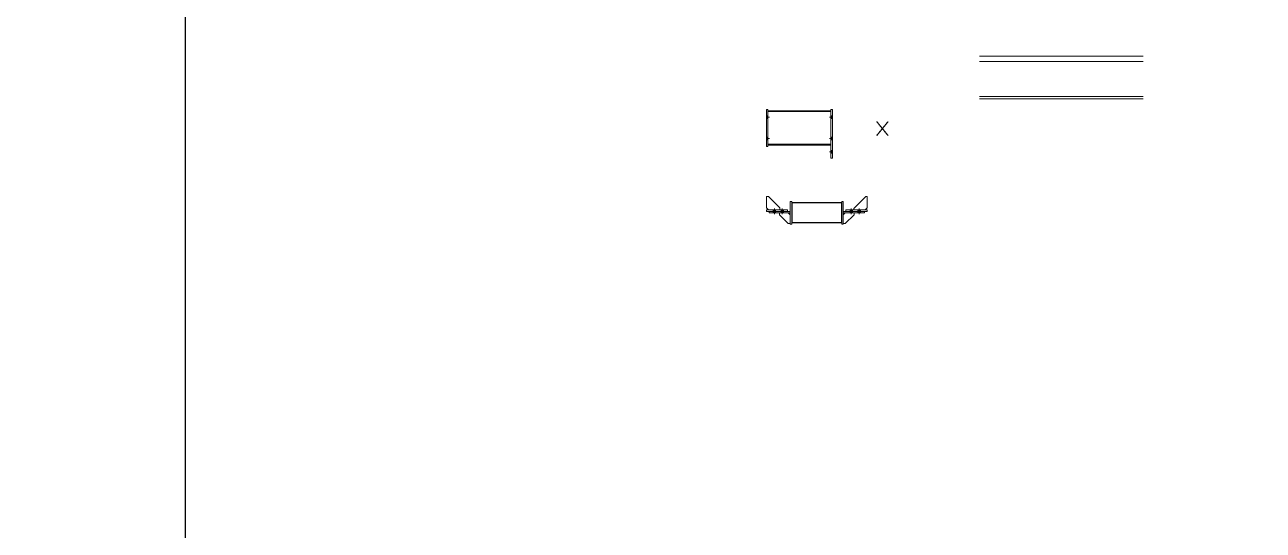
# Model space of a CAD drawing. Header units: millimetres. Extents: x -11032 to 59139, y 0 to 22926.
# Drawn here: x 40746 to 50101, y 11277 to 15097 of the extents above; entities that cross this region are included whole.
import ezdxf

# ---------------------------------------------------------------- set-up
doc = ezdxf.new("R2010")
doc.units = ezdxf.units.MM
doc.linetypes.add('CENTER', pattern=[2, 1.25, -0.25, 0.25, -0.25])
for name, color, linetype, lineweight in [('DCE_Bracing', 1, 'CENTER', 25), ('DCE_net thay', 4, 'Continuous', 20), ('DCE_NetThay', 7, 'Continuous', 18), ('DCE_Plate', 150, 'Continuous', 9), ('DCE_Rod', 7, 'Continuous', 9), ('S5', 9, 'Continuous', 5), ('S9', 4, 'Continuous', 9)]:
    doc.layers.add(name, color=color, linetype=linetype, lineweight=lineweight)
doc.layers.add('DCE_Flange', color=4, linetype='Continuous')
doc.layers.add('IN', color=254, linetype='Continuous', plot=False)
pattern_1 = [(45, (770257.75454, 436776.80007), (-0.088388347648, 0.088388347648), [])]

# ---------------------------------------------------------------- blocks, each defined once
blk = doc.blocks.new('*U279')
at = {"layer": 'DCE_NetThay', "color": 1}
for p, q in [((0, 0), (0, 1234.9)), ((20, 0), (20, 1234.9)), ((282.2, 0), (282.2, 1234.9)), ((323.8, 0), (323.8, 1234.9))]:
    blk.add_line(p, q, dxfattribs=at)
blk = doc.blocks.new('*U277')
at = {"layer": 'DCE_Bracing', "color": 0}
for p, q in [((0, 0), (85, 104.7)), ((85, 0), (0, 104.7))]:
    blk.add_line(p, q, dxfattribs=at)
blk = doc.blocks.new('THÖH')
at = {"layer": 'S5'}
h = blk.add_hatch(dxfattribs=at)
h.set_pattern_fill('ANSI31', color=3)
h.set_pattern_definition(pattern_1)
h.paths.add_polyline_path([(256091.4, 147402.8), (256091.4, 147384.8), (256079.4, 147384.8), (256079.4, 147402.8)])
blk.add_line((256079.4, 147393.8), (256069.4, 147393.8), dxfattribs=at)
at = {"layer": 'S5', "color": 3}
blk.add_lwpolyline([(256091.4, 147402.8), (256091.4, 147384.8), (256079.4, 147384.8), (256079.4, 147402.8)], close=True, dxfattribs=at)
blk = doc.blocks.new('*U308')
at = {"layer": 'DCE_Flange', "color": 4}
blk.add_lwpolyline([(192, 0), (192, -150), (568.9, -150), (568.9, 0)], close=True, dxfattribs=at)
at = {"layer": 'DCE_Plate', "color": 6}
for points in [[(0, -37.8), (0, 47.2), (15, 47.2), (101, -37.8), (101, -52.8), (15, -52.8)], [(760.9, -37.5), (760.9, 47.5), (750.9, 47.5), (659.9, -42.5), (659.9, -52.5), (745.9, -52.5)], [(180, -91.8), (180, -156.8), (165, -156.8), (99, -91.8), (99, -76.8), (165, -76.8)], [(580.9, -91.5), (580.9, -156.5), (595.9, -156.5), (661.9, -91.5), (661.9, -76.5), (595.9, -76.5)]]:
    blk.add_lwpolyline(points, close=True, dxfattribs=at)
at = {"layer": 'DCE_Plate', "color": 3}
for points in [[(180, -160.5), (180, 10), (192, 10), (192, -160.5), (180, -160.5)], [(580.9, -160.3), (580.9, 10.2), (568.9, 10.2), (568.9, -160.3), (580.9, -160.3)], [(160.1, -64.8), (0, -64.8), (0, -52.8), (160.1, -52.8), (160.1, -64.8)], [(20, -76.8), (180, -76.8), (180, -64.8), (20, -64.8), (20, -76.8)], [(740.9, -76.5), (580.9, -76.5), (580.9, -64.5), (740.9, -64.5), (740.9, -76.5)], [(600.8, -64.5), (760.9, -64.5), (760.9, -52.5), (600.8, -52.5), (600.8, -64.5)]]:
    blk.add_lwpolyline(points, dxfattribs=at)
at = {"layer": 'IN', "color": 2, "xscale": -1}
for p, rotation in [((147453.9, 256026.6), 90), ((147513.9, 256026.6), 90), ((-146753.1, -256155.9), 270), ((-146693.1, -256155.9), 270)]:
    blk.add_blockref('THÖH', p, dxfattribs=dict(at, rotation=rotation))
at = {"layer": 'IN', "color": 2}
for p, rotation in [((147453.9, -256156.1), 90.00000000000001), ((147513.9, -256156.1), 90.00000000000001), ((-146753.1, 256026.8), 270), ((-146693.1, 256026.8), 270)]:
    blk.add_blockref('THÖH', p, dxfattribs=dict(at, rotation=rotation))
blk = doc.blocks.new('5y35g')
at = {"layer": 'S5'}
h = blk.add_hatch(dxfattribs=at)
h.set_pattern_fill('ANSI31', color=3)
h.set_pattern_definition(pattern_1)
h.paths.add_polyline_path([(667242.9, 338724.1), (667242.9, 338704.1), (667254.9, 338704.1), (667254.9, 338724.1)])
blk.add_line((667254.9, 338714.1), (667266.1, 338714.1), dxfattribs=at)
at = {"layer": 'S5', "color": 3}
blk.add_lwpolyline([(667242.9, 338724.1), (667242.9, 338704.1), (667254.9, 338704.1), (667254.9, 338724.1)], close=True, dxfattribs=at)
blk = doc.blocks.new('*U309')
at = {"layer": 'S9', "color": 11}
for p, q in [((12, 130), (486.8, 130)), ((12, 130), (12, -130)), ((12, 124), (486.8, 124)), ((12, -124), (486.8, -124)), ((12, -130), (486.8, -130))]:
    blk.add_line(p, q, dxfattribs=at)
at = {"layer": 'S9', "color": 3}
for points in [[(0, -140), (12, -140), (12, 140), (0, 140)], [(498.8, -230), (486.8, -230), (486.8, 140), (498.8, 140)]]:
    blk.add_lwpolyline(points, close=True, dxfattribs=at)
at = {"layer": 'S5', "color": 8}
blk.add_blockref('5y35g', (-667242.9, -338634.1), dxfattribs=at)
at = {"layer": 'S5', "color": 8, "xscale": -1}
blk.add_blockref('5y35g', (667741.7, -338634.1), dxfattribs=at)
at = {"layer": 'S5', "color": 8, "xscale": -1, "rotation": 180}
blk.add_blockref('5y35g', (-667242.9, 338634.1), dxfattribs=at)
at = {"layer": 'S5', "color": 8, "rotation": 180}
for p in [(667741.7, 338634.1), (667741.7, 338534.1)]:
    blk.add_blockref('5y35g', p, dxfattribs=at)
blk = doc.blocks.new('Block_ALL')
blk.add_lwpolyline([(0, 20917), (41958.1, 20917), (41958.1, 0), (0, 0)], close=True)
at = {"layer": 'DCE_Rod'}
blk.add_lwpolyline([(41958.1, 20917), (59139.1, 20917), (59139.1, 0), (41958.1, 0)], close=True, dxfattribs=at)
at = {"color": 1}
for name, p in [('*U309', (46348.1, 14317.8)), ('*U308', (46348.1, 13751.6))]:
    blk.add_blockref(name, p, dxfattribs=at)
at = {"color": 0}
blk.add_blockref('*U277', (47182, 14260), dxfattribs=at)
at = {"layer": 'DCE_net thay', "rotation": 90}
blk.add_blockref('*U279', (49193, 14536.2), dxfattribs=at)

msp = doc.modelspace()

# ---------------------------------------------------------------- block references
msp.add_blockref('Block_ALL', (0, 0))

doc.saveas('drawing.dxf')
